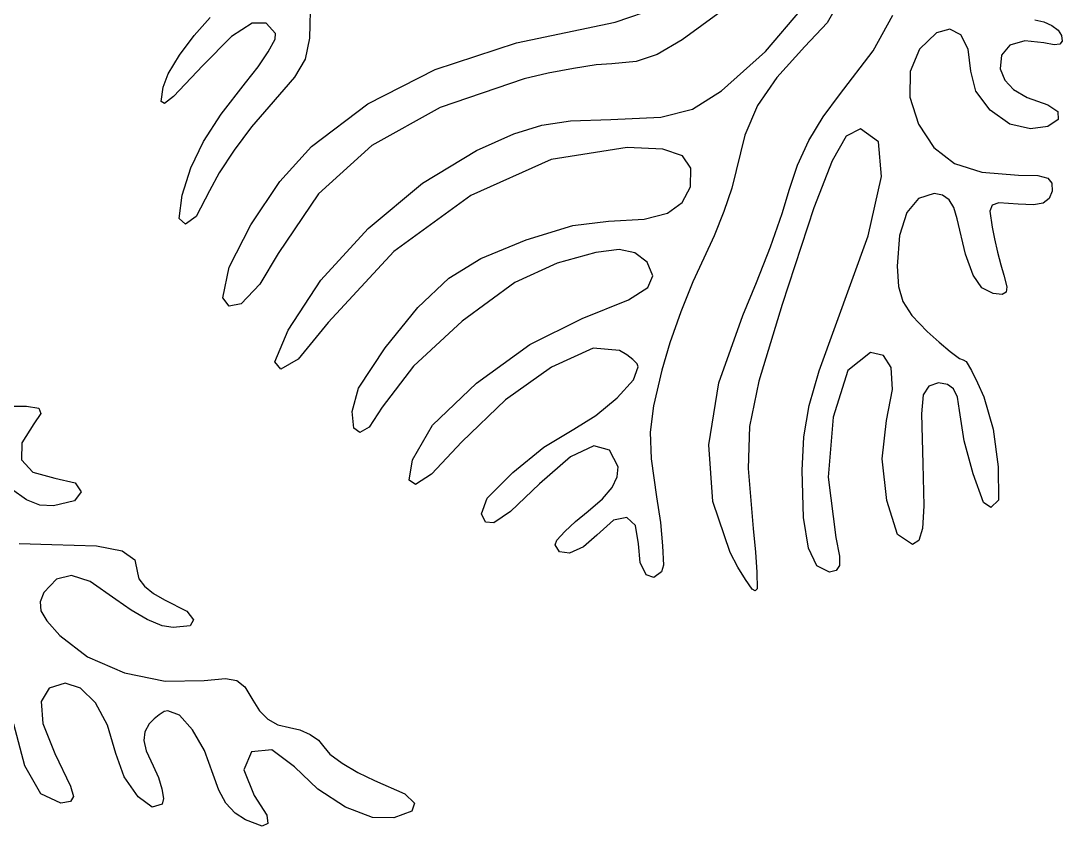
# Model space of a CAD drawing. Extents: x -276 to 353, y -236 to 239.
# Drawn here: x -136.4 to -23.7, y 6.4 to 93.6 of the extents above; entities that cross this region are included whole.
import ezdxf

# ---------------------------------------------------------------- set-up
doc = ezdxf.new("R2010")
doc.units = 0
doc.layers.get('0').update_dxf_attribs({"linetype": 'CONTINUOUS'})

msp = doc.modelspace()

# ---------------------------------------------------------------- linework, layer by layer
for p, q in [((-105.05, 96.25), (-105.16, 91.67)), ((-72.05, 93.41), (-67.42, 95.02)), ((-55.8, 90.23), (-51.85, 94.87)), ((-48.09, 95.11), (-49.13, 93.35)), ((-117.65, 91.96), (-115.91, 93.92)), ((-60.55, 94.62), (-64.81, 91.52)), ((-44.15, 90.32), (-42.02, 94.17)), ((-26.63, 93.67), (-25.67, 93.45)), ((-111.35, 93.3), (-113.58, 91.85)), ((-109.84, 93.3), (-111.35, 93.3)), ((-108.83, 92.2), (-109.84, 93.3)), ((-82.76, 91.19), (-72.05, 93.41)), ((-49.13, 93.35), (-51.54, 90.77)), ((-35.85, 92.64), (-37.28, 92.27)), ((-34.65, 92.06), (-35.85, 92.64)), ((-25.67, 93.45), (-24.79, 93.05)), ((-24.79, 93.05), (-24.1, 92.54)), ((-24.1, 92.54), (-23.75, 91.98)), ((-119.22, 89.83), (-117.65, 91.96)), ((-113.58, 91.85), (-116.71, 88.74)), ((-109.64, 90.19), (-108.88, 91.57)), ((-108.88, 91.57), (-108.83, 92.2)), ((-105.16, 91.67), (-105.63, 89.41)), ((-64.81, 91.52), (-67.51, 89.93)), ((-37.28, 92.27), (-39.12, 90.5)), ((-33.84, 90.49), (-34.65, 92.06)), ((-27.73, 91.4), (-29.34, 90.92)), ((-25.68, 91.19), (-27.73, 91.4)), ((-23.68, 91.37), (-23.93, 91.04)), ((-23.75, 91.98), (-23.68, 91.37)), ((-110.72, 88.57), (-109.64, 90.19)), ((-91.55, 88.3), (-82.76, 91.19)), ((-60.54, 85.98), (-55.8, 90.23)), ((-51.54, 90.77), (-54.58, 87.44)), ((-47.78, 85.56), (-44.15, 90.32)), ((-39.12, 90.5), (-40.13, 88.09)), ((-33.57, 88.12), (-33.84, 90.49)), ((-29.34, 90.92), (-30.26, 89.84)), ((-24.54, 90.96), (-25.68, 91.19)), ((-23.93, 91.04), (-24.54, 90.96)), ((-120.44, 87.83), (-119.22, 89.83)), ((-105.63, 89.41), (-106.76, 87.45)), ((-69.81, 89.16), (-72.41, 88.89)), ((-67.51, 89.93), (-69.81, 89.16)), ((-30.26, 89.84), (-30.4, 88.36)), ((-116.71, 88.74), (-119.88, 85.36)), ((-112.08, 86.84), (-110.72, 88.57)), ((-98.83, 84.59), (-91.55, 88.3)), ((-76.58, 88.41), (-79.31, 87.89)), ((-74.11, 88.78), (-76.58, 88.41)), ((-72.41, 88.89), (-74.11, 88.78)), ((-40.13, 88.09), (-40.17, 85.29)), ((-33.02, 85.95), (-33.57, 88.12)), ((-30.4, 88.36), (-29.9, 87.14)), ((-121, 86.37), (-120.44, 87.83)), ((-114.72, 83.46), (-112.08, 86.84)), ((-106.76, 87.45), (-109.57, 84.25)), ((-81.91, 87.28), (-91.01, 84.19)), ((-79.31, 87.89), (-81.91, 87.28)), ((-54.58, 87.44), (-56.65, 84.4)), ((-29.9, 87.14), (-28.96, 86.14)), ((-121.22, 84.84), (-121, 86.37)), ((-63.71, 84.01), (-60.54, 85.98)), ((-31.48, 83.88), (-33.02, 85.95)), ((-28.96, 86.14), (-27.46, 85.27)), ((-120.85, 84.61), (-121.22, 84.84)), ((-119.88, 85.36), (-120.85, 84.61)), ((-104.94, 79.94), (-98.83, 84.59)), ((-49.55, 83.18), (-47.78, 85.56)), ((-40.17, 85.29), (-39.25, 82.36)), ((-27.46, 85.27), (-25.24, 84.45)), ((-116.63, 80.49), (-114.72, 83.46)), ((-109.57, 84.25), (-111.43, 82.07)), ((-91.01, 84.19), (-98.39, 80.08)), ((-67.12, 83.13), (-63.71, 84.01)), ((-56.65, 84.4), (-58.04, 81.2)), ((-29.35, 82.39), (-31.48, 83.88)), ((-25.24, 84.45), (-24.16, 83.75)), ((-24.16, 83.75), (-24.12, 82.88)), ((-80.01, 82.28), (-76.91, 82.74)), ((-76.91, 82.74), (-72.55, 82.87)), ((-72.55, 82.87), (-67.12, 83.13)), ((-51.09, 80.6), (-49.55, 83.18)), ((-39.25, 82.36), (-37.56, 79.83)), ((-27.11, 81.87), (-29.35, 82.39)), ((-24.12, 82.88), (-25.22, 82.12)), ((-111.43, 82.07), (-113.31, 79.56)), ((-87.08, 79.51), (-83.02, 81.32)), ((-83.02, 81.32), (-80.01, 82.28)), ((-58.04, 81.2), (-58.98, 77.37)), ((-45.52, 81.87), (-47.05, 81.09)), ((-43.57, 80.45), (-45.52, 81.87)), ((-25.22, 82.12), (-27.11, 81.87)), ((-117.98, 77.65), (-116.63, 80.49)), ((-98.39, 80.08), (-104.18, 74.83)), ((-52.33, 77.94), (-51.09, 80.6)), ((-47.05, 81.09), (-48.59, 78.4)), ((-43.22, 76.72), (-43.57, 80.45)), ((-113.31, 79.56), (-114.92, 77.11)), ((-108.36, 76.18), (-104.94, 79.94)), ((-92.92, 76), (-87.08, 79.51)), ((-70.78, 79.86), (-79, 78.56)), ((-66.9, 79.65), (-70.78, 79.86)), ((-64.78, 78.93), (-66.9, 79.65)), ((-63.86, 77.61), (-64.78, 78.93)), ((-37.56, 79.83), (-35.35, 78.13)), ((-79, 78.56), (-87.7, 74.65)), ((-53.19, 75.35), (-52.33, 77.94)), ((-48.59, 78.4), (-50.57, 73.31)), ((-35.35, 78.13), (-32.38, 77.18)), ((-118.92, 74.68), (-117.98, 77.65)), ((-114.92, 77.11), (-115.96, 75.15)), ((-63.91, 75.6), (-63.86, 77.61)), ((-58.98, 77.37), (-59.44, 75.46)), ((-44.68, 70.27), (-43.22, 76.72)), ((-32.38, 77.18), (-28.42, 76.87)), ((-28.42, 76.87), (-26.3, 76.81)), ((-26.3, 76.81), (-25.25, 76.54)), ((-111.51, 71.49), (-108.36, 76.18)), ((-98.81, 71.07), (-92.92, 76)), ((-64.81, 73.88), (-63.91, 75.6)), ((-25.25, 76.54), (-24.79, 76)), ((-24.79, 76), (-24.75, 75.12)), ((-119.27, 72.17), (-118.92, 74.68)), ((-115.96, 75.15), (-117.4, 72.37)), ((-104.18, 74.83), (-108.55, 68.39)), ((-87.7, 74.65), (-96.02, 68.59)), ((-59.44, 75.46), (-60.3, 72.93)), ((-53.98, 72.71), (-53.19, 75.35)), ((-37.54, 74.87), (-39.22, 74.32)), ((-36.64, 74.7), (-37.54, 74.87)), ((-35.93, 74.2), (-36.64, 74.7)), ((-24.75, 75.12), (-25.1, 74.31)), ((-66.4, 72.74), (-64.81, 73.88)), ((-50.57, 73.31), (-53.98, 62.87)), ((-39.22, 74.32), (-40.5, 72.8)), ((-35.4, 73.35), (-35.93, 74.2)), ((-35.04, 72.12), (-35.4, 73.35)), ((-31.25, 73.6), (-31.51, 72.94)), ((-30.53, 73.86), (-31.25, 73.6)), ((-28.45, 73.71), (-30.53, 73.86)), ((-26.77, 73.63), (-28.45, 73.71)), ((-25.73, 73.82), (-26.77, 73.63)), ((-25.1, 74.31), (-25.73, 73.82)), ((-118.59, 71.56), (-119.27, 72.17)), ((-117.4, 72.37), (-118.59, 71.56)), ((-68.93, 72.09), (-66.4, 72.74)), ((-60.3, 72.93), (-61.35, 70.27)), ((-55.25, 69.11), (-53.98, 72.71)), ((-40.5, 72.8), (-41.3, 70.33)), ((-31.51, 72.94), (-31.27, 71.21)), ((-113.85, 66.89), (-111.51, 71.49)), ((-103.93, 65.5), (-98.81, 71.07)), ((-81.7, 69.87), (-76.64, 71.4)), ((-76.64, 71.4), (-72.77, 71.89)), ((-72.77, 71.89), (-68.93, 72.09)), ((-34.16, 68.31), (-35.04, 72.12)), ((-31.27, 71.21), (-31.02, 69.95)), ((-61.35, 70.27), (-62.47, 67.87)), ((-48.2, 60.54), (-44.68, 70.27)), ((-41.3, 70.33), (-41.55, 66.99)), ((-31.02, 69.95), (-30.68, 68.52)), ((-86.62, 67.83), (-81.7, 69.87)), ((-71.64, 68.79), (-74.14, 68.48)), ((-69.94, 68.43), (-71.64, 68.79)), ((-56.75, 65.23), (-55.25, 69.11)), ((-108.55, 68.39), (-110.54, 65.06)), ((-96.02, 68.59), (-103.12, 60.92)), ((-90.06, 65.69), (-86.62, 67.83)), ((-74.14, 68.48), (-78.35, 67.34)), ((-68.59, 67.42), (-69.94, 68.43)), ((-62.47, 67.87), (-63.67, 65.29)), ((-33.32, 66.01), (-34.16, 68.31)), ((-30.68, 68.52), (-30.32, 67.13)), ((-114.54, 63.59), (-113.85, 66.89)), ((-78.35, 67.34), (-82.94, 65.22)), ((-68, 65.94), (-68.59, 67.42)), ((-41.55, 66.99), (-41.4, 64.81)), ((-30.32, 67.13), (-30, 66.02)), ((-107.45, 60.08), (-103.93, 65.5)), ((-93.43, 62.52), (-90.06, 65.69)), ((-68.52, 64.68), (-68, 65.94)), ((-32.36, 64.67), (-33.32, 66.01)), ((-30, 66.02), (-29.67, 64.76)), ((-110.54, 65.06), (-112.55, 62.91)), ((-82.94, 65.22), (-88.63, 61.04)), ((-70.62, 63.37), (-68.52, 64.68)), ((-63.67, 65.29), (-64.96, 62.05)), ((-58.25, 61.66), (-56.75, 65.23)), ((-41.4, 64.81), (-40.91, 63.17)), ((-31.14, 64.03), (-32.36, 64.67)), ((-29.67, 64.76), (-29.76, 64.18)), ((-113.85, 62.66), (-114.54, 63.59)), ((-75.63, 61.34), (-70.62, 63.37)), ((-40.91, 63.17), (-39.96, 61.67)), ((-30.18, 63.94), (-31.14, 64.03)), ((-29.76, 64.18), (-30.18, 63.94)), ((-112.55, 62.91), (-113.85, 62.66)), ((-96.96, 58.16), (-93.43, 62.52)), ((-64.96, 62.05), (-66.14, 58.69)), ((-53.98, 62.87), (-56.5, 54.54)), ((-103.12, 60.92), (-106.38, 56.94)), ((-88.63, 61.04), (-93.91, 56.17)), ((-81.3, 58.52), (-75.63, 61.34)), ((-60.83, 54.38), (-58.25, 61.66)), ((-39.96, 61.67), (-38.3, 59.93)), ((-108.91, 56.63), (-107.45, 60.08)), ((-49.99, 55.68), (-48.2, 60.54)), ((-38.3, 59.93), (-37.01, 58.76)), ((-66.14, 58.69), (-67.02, 55.76)), ((-37.01, 58.76), (-35.82, 57.78)), ((-99.85, 53.81), (-96.96, 58.16)), ((-87.08, 54.33), (-81.3, 58.52)), ((-74.46, 58.12), (-78.94, 56.08)), ((-71.58, 57.89), (-74.46, 58.12)), ((-70.81, 57.42), (-71.58, 57.89)), ((-44.42, 57.66), (-46.87, 55.72)), ((-43.03, 57.33), (-44.42, 57.66)), ((-35.82, 57.78), (-34.8, 57.01)), ((-108.25, 55.87), (-108.91, 56.63)), ((-106.38, 56.94), (-108.25, 55.87)), ((-70.16, 56.91), (-70.81, 57.42)), ((-69.69, 56.43), (-70.16, 56.91)), ((-69.58, 56.09), (-69.69, 56.43)), ((-42.19, 56.04), (-43.03, 57.33)), ((-34.8, 57.01), (-34.41, 56.88)), ((-34.41, 56.88), (-34.09, 56.7)), ((-34.09, 56.7), (-33.49, 55.69)), ((-93.91, 56.17), (-97.28, 51.75)), ((-78.94, 56.08), (-83.95, 52.55)), ((-70.09, 54.68), (-69.58, 56.09)), ((-67.02, 55.76), (-67.92, 51.9)), ((-51.07, 51.93), (-49.99, 55.68)), ((-46.87, 55.72), (-48.47, 50.66)), ((-42.06, 53.65), (-42.19, 56.04)), ((-33.49, 55.69), (-32.83, 54.39)), ((-91.83, 49.79), (-87.08, 54.33)), ((-71.85, 52.74), (-70.09, 54.68)), ((-61.92, 47.65), (-60.83, 54.38)), ((-56.5, 54.54), (-57.51, 49.63)), ((-37.05, 54.37), (-38.13, 54)), ((-36.09, 54.2), (-37.05, 54.37)), ((-35.43, 53.72), (-36.09, 54.2)), ((-32.83, 54.39), (-32.16, 52.85)), ((-100.55, 51.28), (-99.85, 53.81)), ((-42.68, 50.28), (-42.06, 53.65)), ((-38.71, 53.07), (-38.89, 51)), ((-38.13, 54), (-38.71, 53.07)), ((-35.02, 52.82), (-35.43, 53.72)), ((-140.65, 51.87), (-135.77, 51.84)), ((-83.95, 52.55), (-88.66, 47.97)), ((-74.14, 50.82), (-71.85, 52.74)), ((-67.92, 51.9), (-68.26, 49.05)), ((-51.63, 48.54), (-51.07, 51.93)), ((-34.79, 51.37), (-35.02, 52.82)), ((-32.16, 52.85), (-31.14, 49.37)), ((-135.77, 51.84), (-134.46, 51.62)), ((-134.23, 51.06), (-134.99, 49.95)), ((-134.46, 51.62), (-134.23, 51.06)), ((-100.36, 49.45), (-100.55, 51.28)), ((-97.28, 51.75), (-98.71, 49.59)), ((-76.55, 49.37), (-74.14, 50.82)), ((-38.89, 51), (-38.76, 45.62)), ((-34.29, 48.08), (-34.79, 51.37)), ((-134.99, 49.95), (-136.29, 47.88)), ((-94.01, 46.02), (-91.83, 49.79)), ((-57.51, 49.63), (-57.68, 45.11)), ((-48.47, 50.66), (-49, 44.17)), ((-43.17, 46.16), (-42.68, 50.28)), ((-99.7, 49), (-100.36, 49.45)), ((-98.71, 49.59), (-99.7, 49)), ((-79.78, 47.42), (-76.55, 49.37)), ((-68.26, 49.05), (-68.16, 46.15)), ((-51.83, 44.87), (-51.63, 48.54)), ((-31.14, 49.37), (-30.61, 45.27)), ((-136.29, 47.88), (-136.32, 46.05)), ((-88.66, 47.97), (-91.93, 44.47)), ((-83.14, 44.67), (-79.78, 47.42)), ((-74.36, 47.54), (-76.9, 46.36)), ((-72.68, 47.07), (-74.36, 47.54)), ((-61.51, 41.51), (-61.92, 47.65)), ((-33.33, 44.54), (-34.29, 48.08)), ((-76.9, 46.36), (-80.24, 43.45)), ((-71.75, 45.27), (-72.68, 47.07)), ((-136.32, 46.05), (-135.08, 44.71)), ((-94.37, 43.85), (-94.01, 46.02)), ((-71.84, 44.18), (-71.75, 45.27)), ((-68.16, 46.15), (-67.58, 42.05)), ((-57.68, 45.11), (-57.12, 38.62)), ((-42.67, 41.63), (-43.17, 46.16)), ((-38.76, 45.62), (-38.67, 41.07)), ((-30.61, 45.27), (-30.57, 41.67)), ((-135.08, 44.71), (-132.73, 44.06)), ((-132.73, 44.06), (-130.51, 43.56)), ((-91.93, 44.47), (-93.68, 43.35)), ((-85.91, 41.87), (-83.14, 44.67)), ((-72.4, 43.03), (-71.84, 44.18)), ((-51.69, 39.79), (-51.83, 44.87)), ((-49, 44.17), (-48.18, 37.62)), ((-32.21, 41.43), (-33.33, 44.54)), ((-135.8, 41.69), (-137.42, 42.85)), ((-130.51, 43.56), (-129.85, 42.59)), ((-93.68, 43.35), (-94.37, 43.85)), ((-80.24, 43.45), (-83.41, 40.44)), ((-73.44, 41.81), (-72.4, 43.03)), ((-129.85, 42.59), (-130.58, 41.6)), ((-86.55, 40.18), (-85.91, 41.87)), ((-75, 40.48), (-73.44, 41.81)), ((-67.58, 42.05), (-67.17, 39.25)), ((-134.34, 41.13), (-135.8, 41.69)), ((-132.86, 41.06), (-134.34, 41.13)), ((-130.58, 41.6), (-132.86, 41.06)), ((-59.62, 36), (-61.51, 41.51)), ((-41.5, 37.94), (-42.67, 41.63)), ((-38.67, 41.07), (-38.81, 38.62)), ((-31.39, 40.87), (-32.21, 41.43)), ((-30.57, 41.67), (-31.39, 40.87)), ((-86.11, 39.28), (-86.55, 40.18)), ((-83.41, 40.44), (-85.2, 39.2)), ((-76.36, 39.37), (-75, 40.48)), ((-72.24, 39.49), (-74.05, 37.87)), ((-70.82, 39.79), (-72.24, 39.49)), ((-69.87, 38.94), (-70.82, 39.79)), ((-51.15, 36.47), (-51.69, 39.79)), ((-85.2, 39.2), (-86.11, 39.28)), ((-77.51, 38.29), (-76.36, 39.37)), ((-69.55, 36.93), (-69.87, 38.94)), ((-67.17, 39.25), (-66.93, 36.73)), ((-57.12, 38.62), (-56.86, 36.04)), ((-38.81, 38.62), (-39.19, 37.31)), ((-78.55, 36.82), (-78.37, 37.34)), ((-78.37, 37.34), (-77.51, 38.29)), ((-74.05, 37.87), (-75.5, 36.61)), ((-48.18, 37.62), (-47.78, 35.62)), ((-39.88, 36.87), (-41.5, 37.94)), ((-39.19, 37.31), (-39.88, 36.87)), ((-136.57, 36.98), (-133.05, 36.86)), ((-133.05, 36.86), (-128.22, 36.71)), ((-128.22, 36.71), (-125.43, 36.17)), ((-125.43, 36.17), (-124.07, 35.2)), ((-78.09, 36.07), (-78.55, 36.82)), ((-77.01, 35.95), (-78.09, 36.07)), ((-75.5, 36.61), (-77.01, 35.95)), ((-69.35, 34.92), (-69.55, 36.93)), ((-66.93, 36.73), (-66.84, 34.64)), ((-50.22, 34.55), (-51.15, 36.47)), ((-124.07, 35.2), (-123.75, 33.79)), ((-58.77, 34.42), (-59.62, 36)), ((-56.86, 36.04), (-56.73, 33.86)), ((-47.78, 35.62), (-47.79, 34.59)), ((-68.71, 33.58), (-69.35, 34.92)), ((-67.04, 33.9), (-67.87, 33.3)), ((-66.84, 34.64), (-67.04, 33.9)), ((-57.96, 33.08), (-58.77, 34.42)), ((-56.73, 33.86), (-56.7, 32.09)), ((-48.87, 33.87), (-50.22, 34.55)), ((-48.15, 34.07), (-48.87, 33.87)), ((-47.79, 34.59), (-48.15, 34.07)), ((-132.52, 33.11), (-133.92, 31.66)), ((-130.91, 33.53), (-132.52, 33.11)), ((-128.88, 32.85), (-130.91, 33.53)), ((-126.1, 30.91), (-128.88, 32.85)), ((-123.75, 33.79), (-123.64, 33.15)), ((-123.64, 33.15), (-123.02, 32.36)), ((-67.87, 33.3), (-68.71, 33.58)), ((-57.24, 32.04), (-57.96, 33.08)), ((-133.92, 31.66), (-134.31, 30.66)), ((-123.02, 32.36), (-122.04, 31.56)), ((-122.04, 31.56), (-120.83, 30.88)), ((-56.92, 31.87), (-57.24, 32.04)), ((-56.7, 32.09), (-56.92, 31.87)), ((-134.31, 30.66), (-134.22, 29.7)), ((-124.46, 29.75), (-126.1, 30.91)), ((-120.83, 30.88), (-118.44, 29.64)), ((-134.22, 29.7), (-133.59, 28.6)), ((-122.71, 28.77), (-124.46, 29.75)), ((-118.44, 29.64), (-117.71, 28.71)), ((-133.59, 28.6), (-132.19, 27.02)), ((-121.08, 28.08), (-122.71, 28.77)), ((-117.71, 28.71), (-118.08, 28.07)), ((-119.92, 27.87), (-121.08, 28.08)), ((-118.08, 28.07), (-119.92, 27.87)), ((-132.19, 27.02), (-129.18, 24.7)), ((-129.18, 24.7), (-125.18, 22.99)), ((-125.18, 22.99), (-120.78, 22.09)), ((-131.61, 21.87), (-133.34, 21.31)), ((-129.92, 21.33), (-131.61, 21.87)), ((-120.78, 22.09), (-116.56, 22.15)), ((-116.56, 22.15), (-114.24, 22.36)), ((-114.24, 22.36), (-113.02, 22.16)), ((-113.02, 22.16), (-112.16, 21.48)), ((-112.16, 21.48), (-111.3, 20.03)), ((-133.34, 21.31), (-134.2, 19.89)), ((-128.33, 19.75), (-129.92, 21.33)), ((-134.2, 19.89), (-134, 17.51)), ((-127.01, 17.3), (-128.33, 19.75)), ((-111.3, 20.03), (-110.58, 18.86)), ((-121.42, 18.45), (-121.98, 17.99)), ((-120.89, 18.78), (-121.42, 18.45)), ((-120.5, 18.87), (-120.89, 18.78)), ((-119.22, 18.39), (-120.5, 18.87)), ((-117.8, 16.81), (-119.22, 18.39)), ((-110.58, 18.86), (-109.66, 17.97)), ((-135.98, 12.9), (-137.16, 17.42)), ((-134, 17.51), (-132.7, 14.24)), ((-126.1, 14.23), (-127.01, 17.3)), ((-122.49, 17.45), (-122.99, 16.58)), ((-121.98, 17.99), (-122.49, 17.45)), ((-109.66, 17.97), (-108.56, 17.36)), ((-108.56, 17.36), (-107.3, 17.06)), ((-107.3, 17.06), (-106.18, 16.81)), ((-122.99, 16.58), (-123.1, 15.67)), ((-116.51, 14.58), (-117.8, 16.81)), ((-106.18, 16.81), (-105.08, 16.32)), ((-105.08, 16.32), (-104.17, 15.68)), ((-123.1, 15.67), (-122.82, 14.53)), ((-109.24, 14.66), (-111.42, 14.44)), ((-106.79, 12.82), (-109.24, 14.66)), ((-104.17, 15.68), (-103.61, 14.98)), ((-103.61, 14.98), (-102.95, 14.18)), ((-132.7, 14.24), (-131.02, 10.71)), ((-125.21, 11.73), (-126.1, 14.23)), ((-122.82, 14.53), (-122.08, 12.92)), ((-115.59, 11.99), (-116.51, 14.58)), ((-111.42, 14.44), (-112.25, 12.48)), ((-102.95, 14.18), (-101.61, 13.19)), ((-134.22, 9.89), (-135.98, 12.9)), ((-122.08, 12.92), (-121.51, 11.65)), ((-112.25, 12.48), (-111.14, 9.7)), ((-104.26, 10.37), (-106.79, 12.82)), ((-101.61, 13.19), (-99.93, 12.19)), ((-123.71, 9.56), (-125.21, 11.73)), ((-121.51, 11.65), (-121.13, 10.42)), ((-114.98, 10.28), (-115.59, 11.99)), ((-99.93, 12.19), (-98.11, 11.34)), ((-98.11, 11.34), (-94.83, 9.87)), ((-131.02, 10.71), (-130.7, 9.58)), ((-121.13, 10.42), (-120.97, 9.38)), ((-114.19, 8.87), (-114.98, 10.28)), ((-101.27, 8.45), (-104.26, 10.37)), ((-132.07, 8.87), (-134.22, 9.89)), ((-131.02, 9.06), (-132.07, 8.87)), ((-130.7, 9.58), (-131.02, 9.06)), ((-122.17, 8.45), (-123.71, 9.56)), ((-120.97, 9.38), (-121.11, 8.78)), ((-111.14, 9.7), (-109.77, 7.59)), ((-94.83, 9.87), (-93.79, 8.86)), ((-121.11, 8.78), (-122.17, 8.45)), ((-113.21, 7.8), (-114.19, 8.87)), ((-98.33, 7.31), (-101.27, 8.45)), ((-94.07, 8.02), (-96.02, 7.29)), ((-93.79, 8.86), (-94.07, 8.02)), ((-112.06, 7.06), (-113.21, 7.8)), ((-110.27, 6.38), (-112.06, 7.06)), ((-109.77, 7.59), (-109.67, 6.68)), ((-96.02, 7.29), (-98.33, 7.31)), ((-109.67, 6.68), (-110.27, 6.38))]:
    msp.add_line(p, q)

doc.saveas('drawing.dxf')
